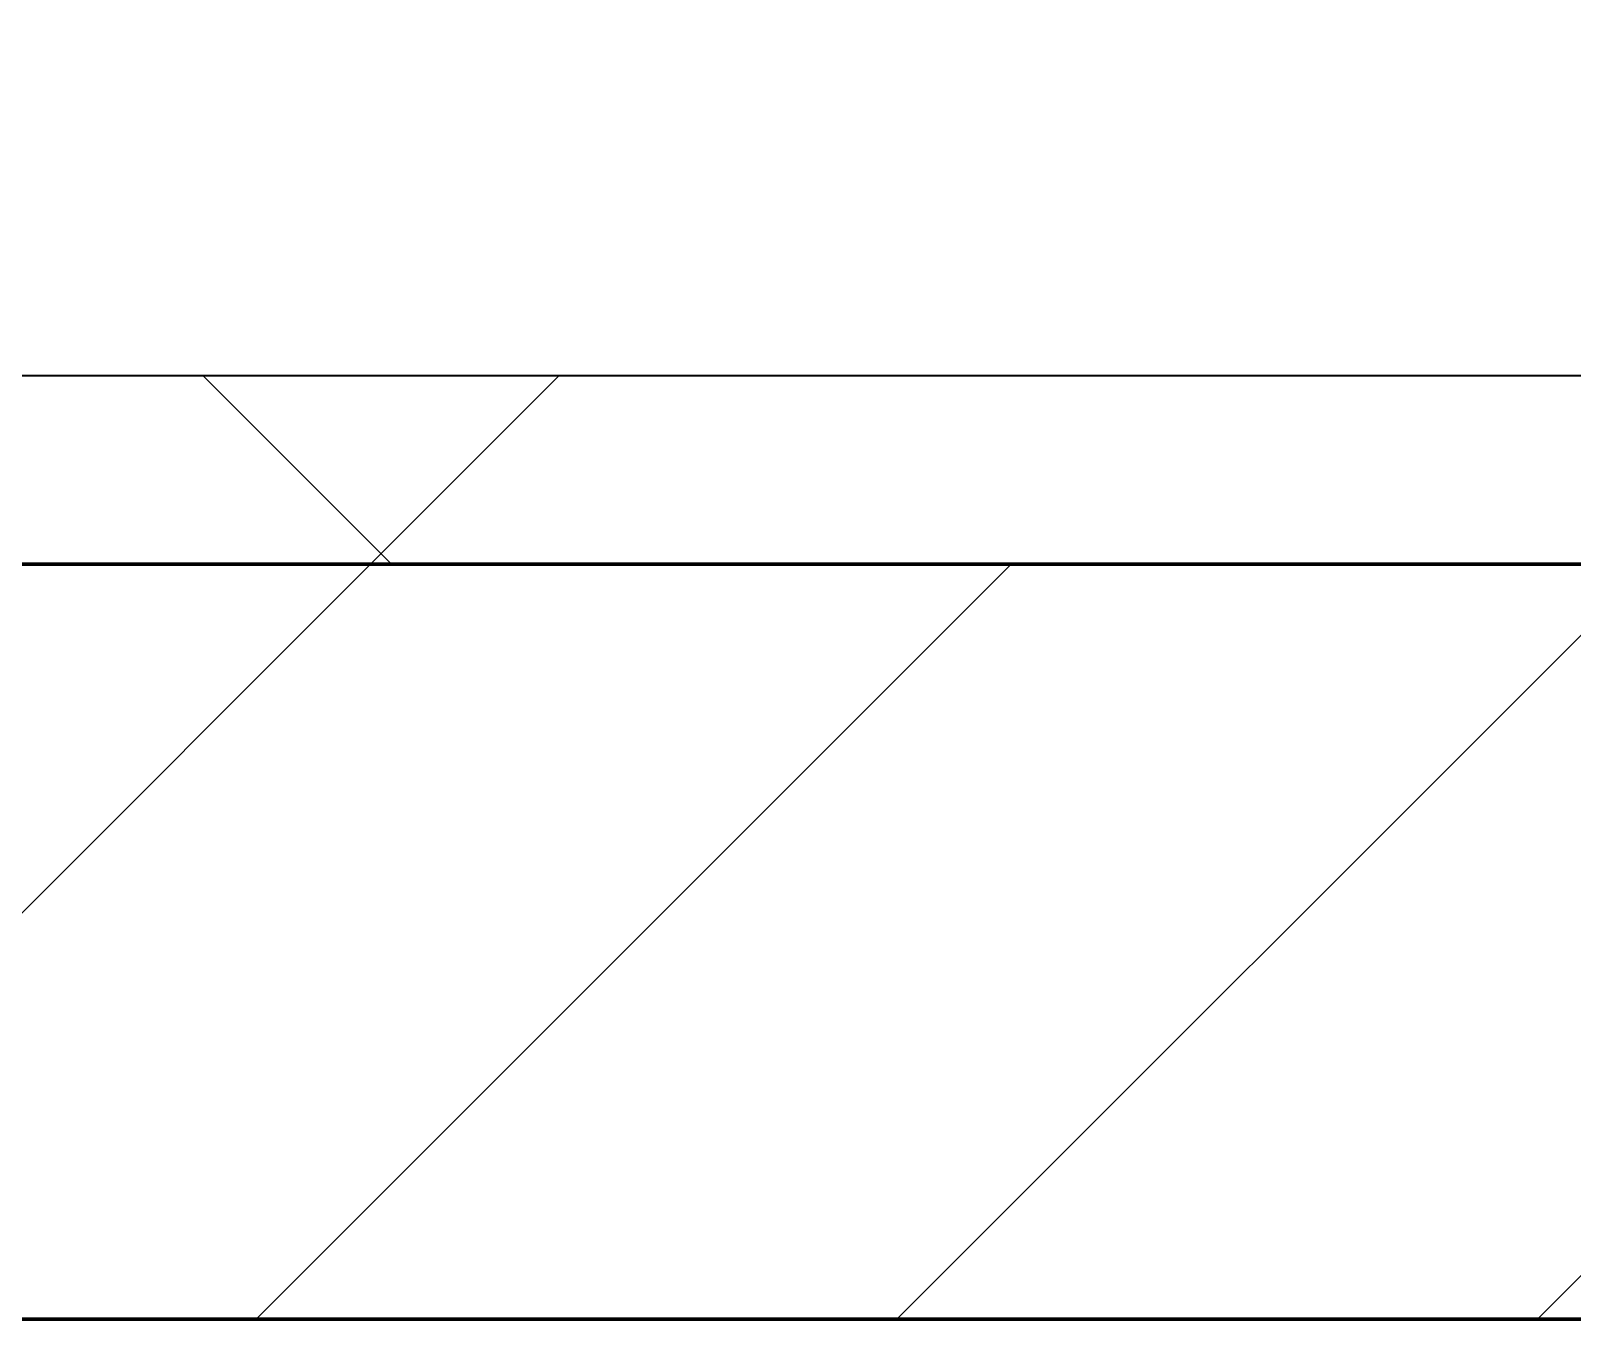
# Model space of a CAD drawing. Header units: millimetres. Extents: x -794334 to -714814, y -17806 to 22403.
# Drawn here: x -752312.7 to -751904.5, y -4021 to -3679.7 of the extents above; entities that cross this region are included whole.
import ezdxf
from ezdxf.xclip import XClip

# ---------------------------------------------------------------- set-up
doc = ezdxf.new("R2010")
doc.units = ezdxf.units.MM
doc.header["$XCLIPFRAME"] = 0
for name, color, linetype, lineweight in [('A-GLAZ-CURT', 2, 'Continuous', 9), ('A-WALL', 5, 'Continuous', 35), ('A-WALL-FNSH', 2, 'Continuous', 35), ('A-WALL-PATT', 1, 'Continuous', 35), ('WALL-E', 2, 'Continuous', 35)]:
    doc.layers.add(name, color=color, linetype=linetype, lineweight=lineweight)
doc.layers.add('A11_ALU.SOLID SHEET', color=2, linetype='Continuous')

# ---------------------------------------------------------------- blocks, each defined once
blk = doc.blocks.new('PPLS-PP19_Custom Tile Pattern - Custom Tile Pattern-V161-4252-01 ENLARGED CONCOURSE LEVEL - REFLECTED CEILING PLAN - SHEET 3')
at = {"layer": 'A-GLAZ-CURT'}
for p, q in [((-300, 0), (300, 0)), ((300, 0), (-300, 0)), ((195.99, 0), (213.31, 0)), ((213.31, 0), (195.99, 0)), ((230.06, 0), (300, 0)), ((-300, -50), (300, -50)), ((300, -50), (-300, -50))]:
    blk.add_line(p, q, dxfattribs=at)
for points, knots in [([(94.4, 0), (94.4, 0), (94.64, 0), (99.11, 0), (108.97, 0), (120.79, 0), (139.94, 0), (163.31, 0), (185.23, 0), (193.62, 0), (194.69, 0), (194.79, 0)], [-2348.345796, -2348.345796, -2348.345796, -2348.345796, -2310.419338, -2233.599744, -2052.234781, -1843.028543, -1530.39897, -1095.004608, -529.74427, -295.064701, -265.121568, -265.121568, -265.121568, -265.121568]), ([(168.37, 0), (167.68, 0), (162.69, 0), (153.99, 0), (142.84, 0)], [-543.375029, -543.375029, -543.375029, -543.375029, -530.793311, -462.196269, -462.196269, -462.196269, -462.196269]), ([(193.8, 0), (193.33, 0), (190.11, 0), (183.13, 0), (171, 0), (161.95, 0), (161.28, 0), (158.35, 0), (157.85, 0), (157.77, 0)], [-11665.349007, -11665.349007, -11665.349007, -11665.349007, -11565.880756, -11105.624034, -10839.086983, -10768.332124, -10666.779182, -10580.760289, -10550.278881, -10550.278881, -10550.278881, -10550.278881]), ([(300, 0), (286.53, 0), (254.22, 0), (207.11, 0), (177.41, 0), (159.34, 0), (158.33, 0), (158.3, 0)], [-285.253232, -285.253232, -285.253232, -285.253232, -244.693688, -187.987675, -143.776725, -129.632772, -123.352749, -123.352749, -123.352749, -123.352749]), ([(159.07, 0), (159.13, 0), (160.84, 0), (165.21, 0), (174.15, 0), (185.98, 0), (208.82, 0), (219.42, 0), (230.06, 0)], [-115.643202, -115.643202, -115.643202, -115.643202, -114.681583, -87.660824, -65.295536, -41.623857, -24.459831, 0, 0, 0, 0]), ([(162.75, 0), (165.4, 0), (170.91, 0), (172.61, 0), (172.61, 0)], [-111.264224, -111.264224, -111.264224, -111.264224, -56.742688, -19.085662, -19.085662, -19.085662, -19.085662]), ([(247.1, 0), (246.76, 0), (245.04, 0), (238.34, 0), (226.56, 0), (221.1, 0), (200.27, 0), (182.99, 0), (174.27, 0), (169.67, 0), (168.99, 0)], [-9649.085549, -9649.085549, -9649.085549, -9649.085549, -9581.591397, -9406.094246, -9221.510254, -9016.44624, -8717.832359, -8253.978395, -8152.463617, -8069.855175, -8069.855175, -8069.855175, -8069.855175]), ([(215.22, 0), (214.62, 0), (210.55, 0), (203.98, 0), (187.54, 0), (175.3, 0), (169.49, 0)], [-203.825446, -203.825446, -203.825446, -203.825446, -198.527383, -184.406837, -162.427601, -142.916156, -142.916156, -142.916156, -142.916156]), ([(171.51, 0), (176.48, 0), (193.23, 0), (201.73, 0), (208.81, 0), (213.9, 0), (241.96, 0), (264.74, 0), (275.68, 0), (278.55, 0)], [-7971.819559, -7971.819559, -7971.819559, -7971.819559, -7784.112253, -7606.717214, -7289.299508, -7042.621073, -6582.165592, -6068.460911, -5868.833855, -5868.833855, -5868.833855, -5868.833855]), ([(172.07, 0), (177.66, 0), (187.87, 0), (201.08, 0), (207.47, 0), (213.96, 0), (215.11, 0)], [-255.364076, -255.364076, -255.364076, -255.364076, -237.955587, -223.92608, -215.862851, -208.75215, -208.75215, -208.75215, -208.75215]), ([(278.54, 0), (273.81, 0), (254.9, 0), (230.43, 0), (219.94, 0), (219.02, 0)], [-12152.704579, -12152.704579, -12152.704579, -12152.704579, -11905.454923, -11162.864862, -10856.732305, -10856.732305, -10856.732305, -10856.732305]), ([(219.9, 0), (220.86, 0), (227.84, 0), (242.06, 0), (246.54, 0), (246.96, 0)], [-10670.940496, -10670.940496, -10670.940496, -10670.940496, -10511.382485, -9925.173265, -9834.877357, -9834.877357, -9834.877357, -9834.877357]), ([(278.96, 0), (280.3, 0), (284.36, 0), (291.71, 0), (296.52, 0), (297.86, 0), (298.09, 0)], [-5859.388289, -5859.388289, -5859.388289, -5859.388289, -5766.029927, -5566.724884, -5280.360606, -5199.253518, -5199.253518, -5199.253518, -5199.253518]), ([(284.76, 0), (284.76, 0), (285.09, 0), (287.47, 0), (293.59, 0), (297.76, 0), (300, 0)], [-4110.630118, -4110.630118, -4110.630118, -4110.630118, -4053.389046, -3959.664717, -3862.421465, -3746.95702, -3746.95702, -3746.95702, -3746.95702]), ([(297.38, 0), (295.84, 0), (291.62, 0), (285.38, 0), (284.87, 0)], [-4803.172655, -4803.172655, -4803.172655, -4803.172655, -4358.271401, -4143.037883, -4143.037883, -4143.037883, -4143.037883])]:
    blk.add_open_spline(points, degree=3, knots=knots, dxfattribs=at)
for points in [[(168.74, 0), (168.74, 0), (169.81, 0), (171.51, 0)], [(195.11, 0), (194.91, 0), (194.44, 0), (193.8, 0)], [(300, 0), (292.98, 0), (285.89, 0), (278.8, 0)]]:
    blk.add_open_spline(points, degree=3, dxfattribs=at)
blk = doc.blocks.new('PPLS-PP19_Custom Tile Pattern - Custom Tile Pattern-V162-4252-01 ENLARGED CONCOURSE LEVEL - REFLECTED CEILING PLAN - SHEET 3')
at = {"layer": 'A-GLAZ-CURT'}
for p, q in [((-300, 0), (300, 0)), ((300, 0), (-300, 0)), ((-293.07, 0), (-275.75, 0)), ((-275.75, 0), (-293.07, 0)), ((-222.32, 0), (-205, 0)), ((-205, 0), (-222.32, 0)), ((-300, -50), (300, -50)), ((300, -50), (-300, -50))]:
    blk.add_line(p, q, dxfattribs=at)
at = {"layer": 'A-GLAZ-CURT', "flags": 128}
for points in [[(-300, 0), (-291.56, 0), (-283.3, 0), (-275.2, 0), (-267.26, 0), (-259.45, 0), (-251.77, 0), (-244.2, 0), (-236.74, 0), (-229.36, 0), (-222.06, 0), (-214.83, 0), (-207.71, 0), (-200.76, 0), (-194.02, 0), (-187.54, 0), (-181.38, 0), (-175.58, 0), (-170.25, 0), (-165.64, 0), (-162.01, 0), (-159.53, 0), (-157.46, 0), (-154.52, 0), (-149.42, 0), (-141.84, 0), (-132.81, 0), (-126.08, 0)], [(-185.69, 0), (-190.44, 0), (-196.37, 0), (-202.58, 0), (-209.04, 0), (-215.73, 0), (-222.63, 0), (-229.72, 0), (-236.97, 0), (-244.39, 0), (-251.96, 0), (-259.67, 0), (-267.51, 0), (-275.48, 0), (-283.55, 0), (-291.73, 0), (-300, 0)], [(-125.17, 0), (-128.55, 0), (-134.16, 0), (-140.03, 0), (-145.5, 0), (-150.63, 0), (-155.53, 0), (-160.27, 0), (-164.95, 0), (-169.65, 0), (-174.47, 0), (-179.49, 0), (-184.81, 0)]]:
    blk.add_lwpolyline(points, dxfattribs=at)
at = {"layer": 'A-GLAZ-CURT'}
for points, knots in [([(-300, 0), (-284.65, 0), (-236.57, 0), (-174.61, 0), (-129.95, 0), (-110.8, 0), (-99.5, 0), (-91.46, 0)], [-5323.127839, -5323.127839, -5323.127839, -5323.127839, -4502.809032, -2700.551212, -1002.059161, -460.363443, 0, 0, 0, 0]), ([(-186.86, 0), (-195.62, 0), (-224.91, 0), (-262.56, 0), (-294.48, 0), (-300, 0)], [-15764.469164, -15764.469164, -15764.469164, -15764.469164, -15131.813646, -13729.592194, -13439.944408, -13439.944408, -13439.944408, -13439.944408]), ([(-186.76, 0), (-192.43, 0), (-210.29, 0), (-232.01, 0), (-255.22, 0), (-262.59, 0), (-264.9, 0), (-265.4, 0)], [-1726.685667, -1726.685667, -1726.685667, -1726.685667, -1400.429864, -858.079193, -543.655514, -208.940337, 0, 0, 0, 0]), ([(-258.6, 0), (-257.91, 0), (-254.26, 0), (-241.25, 0), (-225.99, 0), (-213.1, 0), (-200.2, 0), (-191.67, 0), (-186.07, 0), (-185.9, 0)], [-5722.54675, -5722.54675, -5722.54675, -5722.54675, -5657.471696, -5413.335975, -5017.494783, -4832.723979, -4666.091899, -4349.945572, -4339.918005, -4339.918005, -4339.918005, -4339.918005]), ([(-133.82, 0), (-135.51, 0), (-137.8, 0), (-149.31, 0), (-162.01, 0), (-177.91, 0), (-199.46, 0), (-216.65, 0), (-231.26, 0), (-233.46, 0), (-234, 0)], [-2731.647847, -2731.647847, -2731.647847, -2731.647847, -2418.507304, -2308.929706, -2113.765672, -1763.376603, -1422.553702, -978.033455, -846.069444, -682.911962, -682.911962, -682.911962, -682.911962]), ([(-233.49, 0), (-233.44, 0), (-232.38, 0), (-230.74, 0), (-225.3, 0), (-223.63, 0)], [-455.274641, -455.274641, -455.274641, -455.274641, -440.605512, -119.536984, 0, 0, 0, 0]), ([(-223.63, 0), (-219.39, 0), (-206.47, 0), (-193.97, 0), (-186.42, 0)], [-5463.295695, -5463.295695, -5463.295695, -5463.295695, -5161.076232, -4755.090697, -4755.090697, -4755.090697, -4755.090697]), ([(-185.72, 0), (-185.65, 0), (-180.49, 0), (-169.02, 0), (-152.12, 0), (-136.84, 0), (-127.33, 0), (-124.19, 0), (-123.43, 0), (-123.28, 0)], [-4742.474357, -4742.474357, -4742.474357, -4742.474357, -4739.070012, -4465.409639, -4149.119819, -3839.893365, -3647.167523, -3488.92562, -3439.852845, -3439.852845, -3439.852845, -3439.852845]), ([(-72.93, 0), (-75.51, 0), (-91.45, 0), (-127.55, 0), (-167.18, 0), (-185.71, 0)], [-19442.345229, -19442.345229, -19442.345229, -19442.345229, -18935.241197, -17136.203329, -15792.363717, -15792.363717, -15792.363717, -15792.363717]), ([(-185.71, 0), (-179.96, 0), (-171.42, 0), (-158.7, 0), (-157.22, 0)], [-4336.28817, -4336.28817, -4336.28817, -4336.28817, -4000.813434, -3840.635403, -3840.635403, -3840.635403, -3840.635403]), ([(-137.88, 0), (-140.56, 0), (-147.66, 0), (-147.69, 0), (-158.72, 0), (-174.02, 0), (-180.78, 0), (-185.53, 0), (-185.65, 0)], [-3187.727384, -3187.727384, -3187.727384, -3187.727384, -2919.378265, -2477.344047, -2237.412286, -2029.680487, -1755.085331, -1748.117446, -1748.117446, -1748.117446, -1748.117446]), ([(-152.35, 0), (-151.03, 0), (-147.71, 0), (-143.57, 0), (-138.62, 0)], [-3494.978217, -3494.978217, -3494.978217, -3494.978217, -3371.022232, -3227.460399, -3227.460399, -3227.460399, -3227.460399]), ([(-118.78, 0), (-121.86, 0), (-126.28, 0), (-136.96, 0), (-147.46, 0), (-150.03, 0), (-150.57, 0)], [-5938.474035, -5938.474035, -5938.474035, -5938.474035, -5700.061948, -5508.838257, -5298.784692, -5196.16478, -5196.16478, -5196.16478, -5196.16478]), ([(-150.34, 0), (-150.07, 0), (-147.75, 0), (-142.6, 0), (-127.26, 0), (-107.3, 0), (-90.42, 0), (-75.26, 0), (-68.41, 0), (-65.12, 0), (-63.63, 0)], [-4948.728362, -4948.728362, -4948.728362, -4948.728362, -4883.323924, -4440.880425, -4054.690705, -3793.097032, -3402.597032, -3144.956779, -3050.982048, -2969.237017, -2969.237017, -2969.237017, -2969.237017]), ([(-49.95, 0), (-50.76, 0), (-60.08, 0), (-78.2, 0), (-110.94, 0), (-130.52, 0), (-147.74, 0), (-149.07, 0)], [-8127.263814, -8127.263814, -8127.263814, -8127.263814, -8073.216054, -7508.296369, -7004.680444, -6449.282163, -6277.220794, -6277.220794, -6277.220794, -6277.220794]), ([(-148.23, 0), (-146.94, 0), (-140.15, 0), (-137.28, 0), (-133.93, 0), (-128.78, 0), (-126.5, 0)], [-6162.058746, -6162.058746, -6162.058746, -6162.058746, -6017.569127, -5560.701257, -5364.112219, -5231.017328, -5231.017328, -5231.017328, -5231.017328]), ([(-117.84, 0), (-120.81, 0), (-127.71, 0), (-139.03, 0), (-146.11, 0), (-146.95, 0)], [-1100.913744, -1100.913744, -1100.913744, -1100.913744, -945.742622, -741.901385, -489.130243, -489.130243, -489.130243, -489.130243]), ([(-146.69, 0), (-146.59, 0), (-145.49, 0), (-135.69, 0), (-128.29, 0), (-125.15, 0)], [-420.34245, -420.34245, -420.34245, -420.34245, -406.956646, -290.263673, 0, 0, 0, 0]), ([(-127.41, 0), (-131.63, 0), (-133.16, 0), (-134.09, 0), (-134.15, 0)], [-8540.990293, -8540.990293, -8540.990293, -8540.990293, -8266.114998, -8246.473386, -8246.473386, -8246.473386, -8246.473386]), ([(-134.15, 0), (-133.32, 0), (-130.31, 0), (-117.33, 0), (-92.04, 0), (-74.02, 0), (-62.74, 0), (-60.36, 0), (-59.97, 0)], [-7657.439573, -7657.439573, -7657.439573, -7657.439573, -7293.749979, -6839.55839, -6236.997189, -5713.340575, -5140.470607, -5006.787413, -5006.787413, -5006.787413, -5006.787413]), ([(-120.13, 0), (-120.14, 0), (-120.24, 0), (-121.3, 0), (-129.25, 0), (-133.82, 0)], [-2933.992132, -2933.992132, -2933.992132, -2933.992132, -2920.575025, -2840.280255, -2731.647847, -2731.647847, -2731.647847, -2731.647847]), ([(-118.23, 0), (-119.39, 0), (-122.12, 0), (-125.43, 0), (-127.03, 0), (-127.41, 0)], [-164.249813, -164.249813, -164.249813, -164.249813, -98.539552, -24.539552, 0, 0, 0, 0]), ([(-126.5, 0), (-122.44, 0), (-108.71, 0), (-86.68, 0), (-63.44, 0), (-54.99, 0), (-51.6, 0), (-50.82, 0)], [-5231.017328, -5231.017328, -5231.017328, -5231.017328, -4994.692869, -4542.524482, -4008.285538, -3689.699207, -3611.892917, -3611.892917, -3611.892917, -3611.892917]), ([(-125.15, 0), (-124.93, 0), (-121.96, 0), (-113.01, 0), (-98.9, 0), (-85.29, 0), (-71.67, 0), (-65.93, 0), (-65.07, 0)], [-3362.7396, -3362.7396, -3362.7396, -3362.7396, -3342.215224, -3074.362186, -2902.289527, -2605.247022, -2322.099534, -2241.8264, -2241.8264, -2241.8264, -2241.8264]), ([(-122.08, 0), (-122.01, 0), (-121.69, 0), (-121.2, 0), (-120.88, 0)], [-3136.336417, -3136.336417, -3136.336417, -3136.336417, -3110.304437, -3035.164275, -3035.164275, -3035.164275, -3035.164275]), ([(-36.33, 0), (-36.43, 0), (-37.27, 0), (-45.02, 0), (-46.13, 0), (-60.59, 0), (-81.23, 0), (-99.51, 0), (-113.6, 0), (-116.66, 0), (-117.94, 0)], [-1855.773136, -1855.773136, -1855.773136, -1855.773136, -1810.870157, -1672.078046, -1405.135169, -1060.00838, -740.068933, -229.489605, -116.330425, -21.230385, -21.230385, -21.230385, -21.230385]), ([(-117.74, 0), (-117.19, 0), (-114.78, 0), (-113.43, 0), (-113.43, 0)], [-821.249067, -821.249067, -821.249067, -821.249067, -394.672656, -330.879064, -330.879064, -330.879064, -330.879064]), ([(-36.62, 0), (-36.62, 0), (-40.35, 0), (-44.32, 0), (-58.97, 0), (-85.2, 0), (-107.61, 0), (-116.56, 0), (-117.56, 0)], [-4069.478503, -4069.478503, -4069.478503, -4069.478503, -3858.647035, -3538.256648, -2842.901703, -2193.204658, -1433.981041, -985.49888, -985.49888, -985.49888, -985.49888]), ([(-113.43, 0), (-113.44, 0), (-113.78, 0), (-115.77, 0), (-117.53, 0)], [-328.499627, -328.499627, -328.499627, -328.499627, -282.672656, -177.893159, -177.893159, -177.893159, -177.893159]), ([(-86.16, 0), (-91.37, 0), (-101.09, 0), (-111.82, 0), (-116.68, 0)], [-1681.3698, -1681.3698, -1681.3698, -1681.3698, -1374.161226, -1120.9132, -1120.9132, -1120.9132, -1120.9132]), ([(-115.82, 0), (-114.96, 0), (-110.41, 0), (-96.78, 0), (-71.33, 0), (-42.53, 0), (-12.78, 0), (4.23, 0), (9.64, 0), (10.14, 0), (10.18, 0)], [-5724.064692, -5724.064692, -5724.064692, -5724.064692, -5430.283136, -5103.229623, -4799.173296, -4065.652676, -3589.737505, -3285.047089, -3066.359526, -3044.715262, -3044.715262, -3044.715262, -3044.715262]), ([(9.32, 0), (9.08, 0), (7.65, 0), (2.57, 0), (-12.23, 0), (-25.64, 0), (-40, 0), (-56.24, 0), (-75.59, 0), (-94, 0), (-112.01, 0), (-114.94, 0), (-115.63, 0)], [-2922.926651, -2922.926651, -2922.926651, -2922.926651, -2882.788014, -2720.818881, -2518.50168, -2125.455881, -1792.521578, -1466.981642, -1208.454564, -789.402658, -501.969187, -243.577221, -243.577221, -243.577221, -243.577221]), ([(-91.46, 0), (-90.09, 0), (-84.7, 0), (-77.43, 0), (-72.73, 0), (-72.64, 0), (-72.64, 0)], [-19832.387487, -19832.387487, -19832.387487, -19832.387487, -19753.885894, -19541.04734, -19478.625389, -19471.062469, -19471.062469, -19471.062469, -19471.062469]), ([(-63.96, 0), (-64.13, 0), (-72.5, 0), (-80.63, 0), (-86.16, 0)], [-2171.769325, -2171.769325, -2171.769325, -2171.769325, -2007.031671, -1681.3698, -1681.3698, -1681.3698, -1681.3698]), ([(-29.03, 0), (-33.97, 0), (-43.74, 0), (-56.37, 0), (-71.66, 0), (-77.83, 0), (-82.66, 0), (-83.28, 0), (-83.28, 0)], [-2680.714891, -2680.714891, -2680.714891, -2680.714891, -2413.671296, -2161.752162, -2006.592567, -1646.621388, -1424.436217, -1393.971743, -1393.971743, -1393.971743, -1393.971743]), ([(-83.28, 0), (-83.28, 0), (-82.91, 0), (-76.14, 0), (-62.97, 0), (-48.14, 0), (-36.49, 0), (-33.57, 0), (-29.94, 0), (-28.57, 0)], [-1393.4169, -1393.4169, -1393.4169, -1393.4169, -1353.722004, -1274.333717, -1073.56893, -651.549973, -296.515819, -83.513472, 0, 0, 0, 0]), ([(-66.39, 0), (-66.39, 0), (-63.63, 0), (-58.22, 0), (-52.37, 0), (-51.03, 0)], [-2493.31794, -2493.31794, -2493.31794, -2493.31794, -2315.303971, -1809.437387, -1665.482825, -1665.482825, -1665.482825, -1665.482825]), ([(-50.86, 0), (-51.12, 0), (-58.42, 0), (-65.77, 0), (-66.37, 0), (-66.38, 0)], [-2997.869085, -2997.869085, -2997.869085, -2997.869085, -2981.410125, -2542.574734, -2498.224237, -2498.224237, -2498.224237, -2498.224237]), ([(-63.63, 0), (-61.49, 0), (-57.39, 0), (-55.36, 0), (-51.9, 0), (-50.08, 0)], [-2969.237017, -2969.237017, -2969.237017, -2969.237017, -2851.217951, -2734.127174, -2622.538384, -2622.538384, -2622.538384, -2622.538384]), ([(-58.83, 0), (-58.37, 0), (-57.29, 0), (-54.81, 0), (-50.81, 0), (-50.02, 0)], [-4859.52896, -4859.52896, -4859.52896, -4859.52896, -4680.891996, -4469.85053, -4422.292455, -4422.292455, -4422.292455, -4422.292455]), ([(-51.83, 0), (-51.83, 0), (-51.79, 0), (-50.96, 0), (-50.14, 0)], [-632.814994, -632.814994, -632.814994, -632.814994, -627.965721, -539.959318, -539.959318, -539.959318, -539.959318]), ([(76.63, 0), (74.8, 0), (67.65, 0), (53.52, 0), (37, 0), (24.07, 0), (12.82, 0), (-2.9, 0), (-20.62, 0), (-32.81, 0), (-44.85, 0), (-51.43, 0), (-51.79, 0)], [-3095.572228, -3095.572228, -3095.572228, -3095.572228, -2950.589685, -2634.532728, -2313.748533, -2106.613311, -1925.670641, -1617.263037, -1290.787923, -1039.307308, -819.71621, -644.910881, -644.910881, -644.910881, -644.910881]), ([(-50.15, 0), (-49.67, 0), (-46.39, 0), (-30.79, 0), (-18.03, 0), (7.9, 0), (13.63, 0), (17.02, 0)], [-3590.229897, -3590.229897, -3590.229897, -3590.229897, -3546.54457, -3315.260113, -2864.387349, -2439.246196, -2117.316538, -2117.316538, -2117.316538, -2117.316538]), ([(31.18, 0), (25.97, 0), (11.99, 0), (-16.26, 0), (-38.19, 0), (-49.98, 0)], [-4496.803627, -4496.803627, -4496.803627, -4496.803627, -4222.080604, -3745.412743, -3016.071028, -3016.071028, -3016.071028, -3016.071028]), ([(-49.98, 0), (-43.72, 0), (-33.69, 0), (-29.82, 0), (-29.19, 0)], [-1627.756405, -1627.756405, -1627.756405, -1627.756405, -963.711516, -666.19313, -666.19313, -666.19313, -666.19313]), ([(-49.79, 0), (-48.17, 0), (-45.36, 0), (-42.62, 0), (-41.76, 0)], [-4417.7536, -4417.7536, -4417.7536, -4417.7536, -4321.566175, -4270.495146, -4270.495146, -4270.495146, -4270.495146]), ([(-26.75, 0), (-27.82, 0), (-35.35, 0), (-43.61, 0), (-49.51, 0)], [-8718.362214, -8718.362214, -8718.362214, -8718.362214, -8532.293389, -8137.138066, -8137.138066, -8137.138066, -8137.138066]), ([(-49.48, 0), (-49.41, 0), (-47.15, 0), (-46.01, 0), (-40.22, 0), (-36.78, 0)], [-515.928705, -515.928705, -515.928705, -515.928705, -508.377888, -260.442412, 0, 0, 0, 0]), ([(-48.87, 0), (-46.83, 0), (-43.63, 0), (-40.79, 0), (-40.46, 0), (-40.44, 0)], [-2598.08239, -2598.08239, -2598.08239, -2598.08239, -2474.780881, -2410.990208, -2350.645972, -2350.645972, -2350.645972, -2350.645972]), ([(-41.76, 0), (-39.9, 0), (-37.72, 0), (-36.92, 0), (-36.77, 0)], [-4270.495146, -4270.495146, -4270.495146, -4270.495146, -4161.040818, -4106.245333, -4106.245333, -4106.245333, -4106.245333]), ([(-36.78, 0), (-32.43, 0), (-19.22, 0), (8.83, 0), (43.36, 0), (70.92, 0), (82.12, 0), (83.66, 0)], [-6191.144455, -6191.144455, -6191.144455, -6191.144455, -5862.463379, -5340.621928, -4573.028122, -4094.177415, -3869.465285, -3869.465285, -3869.465285, -3869.465285]), ([(-36.29, 0), (-36.29, 0), (-34.66, 0), (-28.88, 0), (-26.95, 0), (-26.54, 0)], [-9150.272121, -9150.272121, -9150.272121, -9150.272121, -9057.163041, -8919.836787, -8834.607043, -8834.607043, -8834.607043, -8834.607043]), ([(30.82, 0), (29.27, 0), (20.14, 0), (3.54, 0), (-16.58, 0), (-34.76, 0), (-36.04, 0)], [-10462.034656, -10462.034656, -10462.034656, -10462.034656, -10363.088938, -9884.23066, -9424.652049, -9182.880979, -9182.880979, -9182.880979, -9182.880979]), ([(-33.34, 0), (-33.34, 0), (-32.93, 0), (-31.16, 0), (-30.52, 0)], [-2415.024266, -2415.024266, -2415.024266, -2415.024266, -2357.633367, -2323.618664, -2323.618664, -2323.618664, -2323.618664]), ([(70.61, 0), (66.16, 0), (55.8, 0), (39.61, 0), (24.74, 0), (2.64, 0), (-17.84, 0), (-30.57, 0), (-31.82, 0), (-32, 0)], [-4647.237329, -4647.237329, -4647.237329, -4647.237329, -4326.416877, -4098.545751, -3766.694881, -3333.063701, -2994.501669, -2698.150104, -2614.070998, -2614.070998, -2614.070998, -2614.070998]), ([(-30.76, 0), (-30.73, 0), (-29.99, 0), (-23.47, 0), (-15.75, 0), (-15.19, 0)], [-54176.191683, -54176.191683, -54176.191683, -54176.191683, -54157.274271, -53749.15266, -53717.791567, -53717.791567, -53717.791567, -53717.791567]), ([(-30.52, 0), (-27.11, 0), (-17.83, 0), (0.75, 0), (12.38, 0), (16.82, 0)], [-2323.618664, -2323.618664, -2323.618664, -2323.618664, -2142.497158, -1716.209403, -1452.261665, -1452.261665, -1452.261665, -1452.261665]), ([(-13, 0), (-14.35, 0), (-17.68, 0), (-25.97, 0), (-29.52, 0), (-30.21, 0)], [-55207.591944, -55207.591944, -55207.591944, -55207.591944, -54789.006179, -54461.685999, -54290.791712, -54290.791712, -54290.791712, -54290.791712]), ([(8.33, 0), (8.19, 0), (7.18, 0), (0.32, 0), (-13.89, 0), (-24.92, 0), (-29.03, 0)], [-3574.286521, -3574.286521, -3574.286521, -3574.286521, -3526.962355, -3285.499107, -2903.012179, -2680.714891, -2680.714891, -2680.714891, -2680.714891]), ([(-28.98, 0), (-28.66, 0), (-27.39, 0), (-24.45, 0), (-22.56, 0)], [-166.548282, -166.548282, -166.548282, -166.548282, -102.06493, 0, 0, 0, 0]), ([(-28.57, 0), (-26.93, 0), (-20.29, 0), (-11.45, 0), (2.08, 0), (13.15, 0), (21.24, 0), (24.62, 0), (24.72, 0), (24.72, 0)], [-5361.429781, -5361.429781, -5361.429781, -5361.429781, -5261.36855, -5050.479954, -4785.90057, -4596.498881, -4445.288762, -4384.376941, -4376.041937, -4376.041937, -4376.041937, -4376.041937])]:
    blk.add_open_spline(points, degree=3, knots=knots, dxfattribs=at)
blk.add_open_spline([(-39.84, 0), (-39.08, 0), (-38.11, 0), (-37.36, 0)], degree=3, dxfattribs=at)
blk = doc.blocks.new('*U1029')
at = {"layer": 'A-GLAZ-CURT'}
for name, p in [('PPLS-PP19_Custom Tile Pattern - Custom Tile Pattern-V161-4252-01 ENLARGED CONCOURSE LEVEL - REFLECTED CEILING PLAN - SHEET 3', (26402.37, -7350)), ('PPLS-PP19_Custom Tile Pattern - Custom Tile Pattern-V162-4252-01 ENLARGED CONCOURSE LEVEL - REFLECTED CEILING PLAN - SHEET 3', (27002.37, -7350))]:
    blk.add_blockref(name, p, dxfattribs=at)
blk = doc.blocks.new('*U1630')
blk.add_lwpolyline([(22690, -750), (19166.45, -750), (19116.45, -700), (18966.44, -550), (-101025.39, -550), (-101025.39, -6704.96), (-96300, -6704.96), (-96300, -7350), (-94497.63, -7350), (17250, -7350), (17250, -6849.96), (18300, -6849.96), (22690, -6849.96)], close=True)

msp = doc.modelspace()

# ---------------------------------------------------------------- block references
at = {"layer": 'A11_ALU.SOLID SHEET'}
ref = msp.add_blockref('*U1630', (-744681.24, 3579.02), dxfattribs=at)
XClip(ref).set_block_clipping_path([(-45802.4668593339, -9620.0029952967), (23702.8690583039, 10334.9999958097)])

# ---------------------------------------------------------------- next in the draw order: hatches: boundary and pattern name
at = {"layer": 'A-WALL-PATT', "lineweight": 9}
h = msp.add_hatch(dxfattribs=at)
h.set_pattern_fill('FP_5', color=256, style=0, pattern_type=2)
h.set_pattern_definition([(45, (0, 0), (-212.13203, 212.13203), []), (135, (0, 0), (-212.13203, -212.13203), [])])
h.paths.add_polyline_path([(-727630.24, -3820.98), (-727382.37, -3820.98), (-727382.37, -3770.98), (-790483.7, -3770.98), (-790483.7, -3820.98), (-727766, -3820.98)])
h = msp.add_hatch(dxfattribs=at)
h.set_pattern_fill('FP_2', color=256, style=0, pattern_type=2)
h.set_pattern_definition([(45, (0, 0), (-84.852814, 84.852814), [])])
h.paths.add_polyline_path([(-727382.37, -4020.98), (-727382.37, -3820.98), (-790483.7, -3820.98), (-790483.7, -4020.98), (-727494.49, -4020.98)])

# ---------------------------------------------------------------- next in the draw order: linework, layer by layer
at = {"layer": 'A-WALL', "color": 7, "lineweight": 70}
for p, q in [((-752780, -3820.98), (-751580, -3820.98)), ((-751580, -3820.98), (-752780, -3820.98)), ((-751580, -4020.98), (-752780, -4020.98))]:
    msp.add_line(p, q, dxfattribs=at)
at = {"layer": 'A-WALL-FNSH', "color": 250}
msp.add_line((-752780, -3770.98), (-751580, -3770.98), dxfattribs=at)
at = {"layer": 'WALL-E'}
for p, q in [((-727382.37, -4020.98), (-790483.7, -4020.98)), ((-790483.7, -4020.98), (-727382.37, -4020.98))]:
    msp.add_line(p, q, dxfattribs=at)

# ---------------------------------------------------------------- next in the draw order: block references
msp.add_blockref('*U1029', (-778882.37, 3579.02))

doc.saveas('drawing.dxf')
